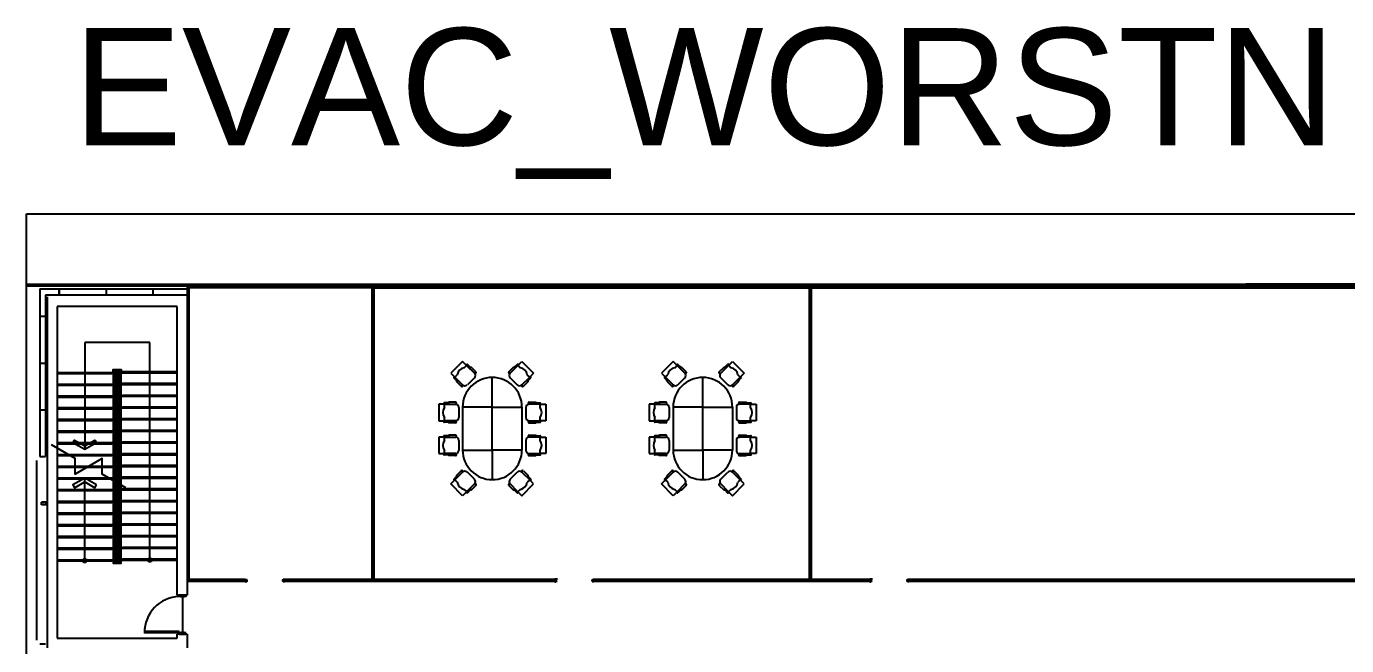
# Model space of a CAD drawing. Header units: millimetres. Extents: x 391350 to 515311, y -283575 to -199845.
# Drawn here: x 391350 to 425181, y -215716 to -199845 of the extents above; entities that cross this region are included whole.
import ezdxf

# ---------------------------------------------------------------- set-up
doc = ezdxf.new("R2010")
doc.units = ezdxf.units.MM
doc.layers.add('Evac_Exit', color=6, linetype='Continuous')
doc.layers.add('Evac_Occupant', color=183, linetype='Continuous')
doc.styles.get("Standard").update_dxf_attribs({"font": 'arial.ttf'})

msp = doc.modelspace()

# ---------------------------------------------------------------- linework, layer by layer
at = {"color": 0}
for p, q in [((391350, -206452), (422720, -206452)), ((445217, -206502), (391350, -206502)), ((391691, -206573), (391691, -210873)), ((391691, -206573), (395466, -206573)), ((392191, -206723), (392191, -206573)), ((392191, -206573), (392191, -206723)), ((393391, -206573), (393391, -206723)), ((394591, -206573), (394591, -206723)), ((395466, -206452), (420895, -206452)), ((395466, -206452), (395466, -214073)), ((395466, -206527), (430895, -206527)), ((395466, -206536), (430895, -206536)), ((395516, -206452), (395516, -214073)), ((400213, -214023), (400213, -206549)), ((400263, -206549), (430895, -206549)), ((400263, -214023), (400263, -206549)), ((411416, -214023), (411416, -206549)), ((411466, -214023), (411466, -206549)), ((445217, -206452), (422595, -206452)), ((422595, -206452), (422720, -206452)), ((391841, -206723), (391841, -210873)), ((391841, -206723), (395466, -206723)), ((391891, -215773), (391891, -206773)), ((395216, -207023), (392141, -207023)), ((392141, -207023), (392141, -215523)), ((395216, -214423), (395216, -207023)), ((391691, -207273), (391841, -207273)), ((392845, -207944), (392845, -210693)), ((394512, -207944), (392845, -207944)), ((394512, -213473), (394512, -207944)), ((391691, -208473), (391841, -208473)), ((393573, -208723), (392141, -208723)), ((393573, -208723), (393573, -213603)), ((393613, -208723), (393613, -213563)), ((393653, -208723), (393613, -208723)), ((393653, -208723), (393653, -213523)), ((393653, -208723), (393703, -208723)), ((393703, -213523), (393703, -208723)), ((393703, -208723), (393743, -208723)), ((393743, -213563), (393743, -208723)), ((393783, -208723), (395216, -208723)), ((393783, -213523), (393783, -208723)), ((402529, -208432), (402229, -208733)), ((402229, -208733), (402331, -208835)), ((402631, -208534), (402529, -208432)), ((402571, -208594), (402634, -208531)), ((402619, -208522), (402634, -208507)), ((402631, -208534), (402830, -208733)), ((402734, -208588), (402653, -208507)), ((402722, -208600), (402653, -208531)), ((403946, -208534), (403748, -208733)), ((403844, -208588), (403925, -208507)), ((403856, -208600), (403925, -208531)), ((403958, -208522), (403943, -208507)), ((404006, -208594), (403943, -208531)), ((403946, -208534), (404048, -208432)), ((404048, -208432), (404349, -208733)), ((404349, -208733), (404247, -208835)), ((407924, -208432), (407623, -208733)), ((407623, -208733), (407725, -208835)), ((408026, -208534), (407924, -208432)), ((407966, -208594), (408029, -208531)), ((408014, -208522), (408029, -208507)), ((408026, -208534), (408224, -208733)), ((408128, -208588), (408047, -208507)), ((408116, -208600), (408047, -208531)), ((409341, -208534), (409142, -208733)), ((409239, -208588), (409320, -208507)), ((409251, -208600), (409320, -208531)), ((409353, -208522), (409338, -208507)), ((409401, -208594), (409338, -208531)), ((409341, -208534), (409443, -208432)), ((409443, -208432), (409743, -208733)), ((409743, -208733), (409641, -208835)), ((393573, -209023), (392141, -209023)), ((393653, -209023), (393613, -209023)), ((393703, -209023), (393743, -209023)), ((393783, -209023), (395216, -209023)), ((402304, -208838), (402319, -208823)), ((402385, -208937), (402304, -208856)), ((402328, -208838), (402391, -208775)), ((402397, -208925), (402328, -208856)), ((402529, -209033), (402331, -208835)), ((402830, -208853), (402650, -209033)), ((403289, -209603), (403289, -208843)), ((403748, -208853), (403928, -209033)), ((404048, -209033), (404247, -208835)), ((404181, -208925), (404250, -208856)), ((404250, -208838), (404187, -208775)), ((404193, -208937), (404274, -208856)), ((404274, -208838), (404259, -208823)), ((407698, -208838), (407713, -208823)), ((407780, -208937), (407698, -208856)), ((407722, -208838), (407786, -208775)), ((407792, -208925), (407722, -208856)), ((407924, -209033), (407725, -208835)), ((408224, -208853), (408044, -209033)), ((408683, -209603), (408683, -208843)), ((409142, -208853), (409323, -209033)), ((409443, -209033), (409641, -208835)), ((409575, -208925), (409644, -208856)), ((409644, -208838), (409581, -208775)), ((409587, -208937), (409668, -208856)), ((409668, -208838), (409653, -208823)), ((393573, -209323), (392141, -209323)), ((393653, -209323), (393613, -209323)), ((393703, -209323), (393743, -209323)), ((393783, -209323), (395216, -209323)), ((391691, -209673), (391841, -209673)), ((391691, -209673), (391841, -209673)), ((393573, -209623), (392141, -209623)), ((393653, -209623), (393613, -209623)), ((393703, -209623), (393743, -209623)), ((393783, -209623), (395216, -209623)), ((401919, -209531), (401919, -209956)), ((402063, -209531), (401919, -209531)), ((402046, -209531), (402046, -209509)), ((402174, -209497), (402059, -209497)), ((402063, -209616), (402063, -209526)), ((402063, -209531), (402344, -209531)), ((402174, -209514), (402076, -209514)), ((402429, -209616), (402429, -209871)), ((404149, -209616), (404149, -209871)), ((404514, -209531), (404234, -209531)), ((404404, -209497), (404519, -209497)), ((404404, -209514), (404502, -209514)), ((404514, -209616), (404514, -209526)), ((404514, -209531), (404659, -209531)), ((404531, -209531), (404531, -209509)), ((404659, -209531), (404659, -209956)), ((407313, -209531), (407313, -209956)), ((407458, -209531), (407313, -209531)), ((407441, -209531), (407441, -209509)), ((407568, -209497), (407454, -209497)), ((407458, -209616), (407458, -209526)), ((407458, -209531), (407738, -209531)), ((407568, -209514), (407471, -209514)), ((407823, -209616), (407823, -209871)), ((409543, -209616), (409543, -209871)), ((409909, -209531), (409628, -209531)), ((409798, -209497), (409913, -209497)), ((409798, -209514), (409896, -209514)), ((409909, -209616), (409909, -209526)), ((409909, -209531), (410053, -209531)), ((409926, -209531), (409926, -209509)), ((410053, -209531), (410053, -209956)), ((393573, -209923), (392141, -209923)), ((393653, -209923), (393613, -209923)), ((393703, -209923), (393743, -209923)), ((393783, -209923), (395216, -209923)), ((401919, -209956), (402063, -209956)), ((402046, -209977), (402046, -209956)), ((402174, -209990), (402059, -209990)), ((402063, -209960), (402063, -209871)), ((402344, -209956), (402063, -209956)), ((402174, -209973), (402076, -209973)), ((404234, -209956), (404514, -209956)), ((404404, -209973), (404502, -209973)), ((404404, -209990), (404519, -209990)), ((404514, -209960), (404514, -209871)), ((404659, -209956), (404514, -209956)), ((404531, -209977), (404531, -209956)), ((407313, -209956), (407458, -209956)), ((407441, -209977), (407441, -209956)), ((407568, -209990), (407454, -209990)), ((407458, -209960), (407458, -209871)), ((407738, -209956), (407458, -209956)), ((407568, -209973), (407471, -209973)), ((409628, -209956), (409909, -209956)), ((409798, -209973), (409896, -209973)), ((409798, -209990), (409913, -209990)), ((409909, -209960), (409909, -209871)), ((410053, -209956), (409909, -209956)), ((409926, -209977), (409926, -209956)), ((393573, -210223), (392141, -210223)), ((393653, -210223), (393613, -210223)), ((393703, -210223), (393743, -210223)), ((393783, -210223), (395216, -210223)), ((402063, -210371), (401919, -210371)), ((401919, -210371), (401919, -210796)), ((402046, -210371), (402046, -210350)), ((402174, -210337), (402059, -210337)), ((402063, -210456), (402063, -210367)), ((402063, -210371), (402344, -210371)), ((402174, -210354), (402076, -210354)), ((404514, -210371), (404234, -210371)), ((404404, -210337), (404519, -210337)), ((404404, -210354), (404502, -210354)), ((404514, -210456), (404514, -210367)), ((404514, -210371), (404659, -210371)), ((404531, -210371), (404531, -210350)), ((404659, -210371), (404659, -210796)), ((407458, -210371), (407313, -210371)), ((407313, -210371), (407313, -210796)), ((407441, -210371), (407441, -210350)), ((407568, -210337), (407454, -210337)), ((407458, -210456), (407458, -210367)), ((407458, -210371), (407738, -210371)), ((407568, -210354), (407471, -210354)), ((409909, -210371), (409628, -210371)), ((409798, -210337), (409913, -210337)), ((409798, -210354), (409896, -210354)), ((409909, -210456), (409909, -210367)), ((409909, -210371), (410053, -210371)), ((409926, -210371), (409926, -210350)), ((410053, -210371), (410053, -210796)), ((393573, -210523), (392141, -210523)), ((393653, -210523), (393613, -210523)), ((393703, -210523), (393743, -210523)), ((393783, -210523), (395216, -210523)), ((402063, -210800), (402063, -210711)), ((402429, -210456), (402429, -210711)), ((403289, -210703), (403289, -211463)), ((404149, -210456), (404149, -210711)), ((404514, -210800), (404514, -210711)), ((407458, -210800), (407458, -210711)), ((407823, -210456), (407823, -210711)), ((408683, -210703), (408683, -211463)), ((409543, -210456), (409543, -210711)), ((409909, -210800), (409909, -210711)), ((391621, -215573), (391621, -210973)), ((391691, -210873), (391841, -210873)), ((393573, -210823), (392141, -210823)), ((393653, -210823), (393613, -210823)), ((393703, -210823), (393743, -210823)), ((393783, -210823), (395216, -210823)), ((401919, -210796), (402063, -210796)), ((402046, -210817), (402046, -210796)), ((402174, -210830), (402059, -210830)), ((402344, -210796), (402063, -210796)), ((402174, -210813), (402076, -210813)), ((404234, -210796), (404514, -210796)), ((404404, -210813), (404502, -210813)), ((404404, -210830), (404519, -210830)), ((404659, -210796), (404514, -210796)), ((404531, -210817), (404531, -210796)), ((407313, -210796), (407458, -210796)), ((407441, -210817), (407441, -210796)), ((407568, -210830), (407454, -210830)), ((407738, -210796), (407458, -210796)), ((407568, -210813), (407471, -210813)), ((409628, -210796), (409909, -210796)), ((409798, -210813), (409896, -210813)), ((409798, -210830), (409913, -210830)), ((410053, -210796), (409909, -210796)), ((409926, -210817), (409926, -210796)), ((393573, -211123), (392141, -211123)), ((393573, -211423), (392141, -211423)), ((392845, -213487), (392845, -211423)), ((393653, -211123), (393613, -211123)), ((393653, -211423), (393613, -211423)), ((393703, -211123), (393743, -211123)), ((393703, -211423), (393743, -211423)), ((393783, -211123), (395216, -211123)), ((393783, -211423), (395216, -211423)), ((402385, -211369), (402304, -211450)), ((402397, -211381), (402328, -211450)), ((402529, -211273), (402331, -211471)), ((402830, -211453), (402650, -211273)), ((403748, -211453), (403928, -211273)), ((404048, -211273), (404247, -211471)), ((404181, -211381), (404250, -211450)), ((404193, -211369), (404274, -211450)), ((407780, -211369), (407698, -211450)), ((407792, -211381), (407722, -211450)), ((407924, -211273), (407725, -211471)), ((408224, -211453), (408044, -211273)), ((409142, -211453), (409323, -211273)), ((409443, -211273), (409641, -211471)), ((409575, -211381), (409644, -211450)), ((409587, -211369), (409668, -211450)), ((393573, -211723), (392141, -211723)), ((393613, -211723), (393653, -211723)), ((393703, -211723), (393743, -211723)), ((393783, -211723), (395216, -211723)), ((402229, -211573), (402331, -211471)), ((402529, -211874), (402229, -211573)), ((402304, -211468), (402319, -211483)), ((402328, -211468), (402391, -211531)), ((402631, -211772), (402529, -211874)), ((402571, -211711), (402634, -211775)), ((402631, -211772), (402830, -211573)), ((402722, -211705), (402653, -211775)), ((402734, -211717), (402653, -211799)), ((403946, -211772), (403748, -211573)), ((403844, -211717), (403925, -211799)), ((403856, -211705), (403925, -211775)), ((404006, -211711), (403943, -211775)), ((403946, -211772), (404048, -211874)), ((404048, -211874), (404349, -211573)), ((404250, -211468), (404187, -211531)), ((404349, -211573), (404247, -211471)), ((404274, -211468), (404259, -211483)), ((407623, -211573), (407725, -211471)), ((407924, -211874), (407623, -211573)), ((407698, -211468), (407713, -211483)), ((407722, -211468), (407786, -211531)), ((408026, -211772), (407924, -211874)), ((407966, -211711), (408029, -211775)), ((408026, -211772), (408224, -211573)), ((408116, -211705), (408047, -211775)), ((408128, -211717), (408047, -211799)), ((409341, -211772), (409142, -211573)), ((409239, -211717), (409320, -211799)), ((409251, -211705), (409320, -211775)), ((409401, -211711), (409338, -211775)), ((409341, -211772), (409443, -211874)), ((409443, -211874), (409743, -211573)), ((409644, -211468), (409581, -211531)), ((409743, -211573), (409641, -211471)), ((409668, -211468), (409653, -211483)), ((391793, -212039), (391741, -212039)), ((391741, -212109), (391741, -212039)), ((391793, -212109), (391741, -212109)), ((391792, -212040), (391742, -212040)), ((391742, -212107), (391742, -212040)), ((391792, -212107), (391742, -212107)), ((391792, -212055), (391792, -212040)), ((391809, -212055), (391792, -212055)), ((391809, -212092), (391792, -212092)), ((391792, -212107), (391792, -212092)), ((391793, -212054), (391793, -212039)), ((391808, -212054), (391793, -212054)), ((391808, -212094), (391793, -212094)), ((391793, -212109), (391793, -212094)), ((391861, -212039), (391808, -212039)), ((391808, -212054), (391808, -212039)), ((391808, -212109), (391808, -212094)), ((391861, -212109), (391808, -212109)), ((391860, -212040), (391809, -212040)), ((391809, -212055), (391809, -212040)), ((391809, -212107), (391809, -212092)), ((391860, -212107), (391809, -212107)), ((391860, -212107), (391860, -212040)), ((391861, -212109), (391861, -212039)), ((393573, -212023), (392141, -212023)), ((393613, -212023), (393653, -212023)), ((393703, -212023), (393743, -212023)), ((393783, -212023), (395216, -212023)), ((402619, -211784), (402634, -211799)), ((403958, -211784), (403943, -211799)), ((408014, -211784), (408029, -211799)), ((409353, -211784), (409338, -211799)), ((393573, -212323), (392141, -212323)), ((393613, -212323), (393653, -212323)), ((393703, -212323), (393743, -212323)), ((393783, -212323), (395216, -212323)), ((393573, -212623), (392141, -212623)), ((393613, -212623), (393653, -212623)), ((393703, -212623), (393743, -212623)), ((393783, -212623), (395216, -212623)), ((393573, -212923), (392141, -212923)), ((393613, -212923), (393653, -212923)), ((393703, -212923), (393743, -212923)), ((393783, -212923), (395216, -212923)), ((393573, -213223), (392141, -213223)), ((393613, -213223), (393653, -213223)), ((393703, -213223), (393743, -213223)), ((393783, -213223), (395216, -213223)), ((393573, -213523), (392141, -213523)), ((393653, -213523), (393613, -213523)), ((393653, -213523), (393703, -213523)), ((393703, -213523), (393743, -213523)), ((393783, -213523), (395216, -213523)), ((396963, -214073), (395466, -214073)), ((395466, -214073), (395466, -214423)), ((396963, -214023), (395516, -214023)), ((396963, -214012), (396963, -214085)), ((396963, -214085), (396993, -214085)), ((396993, -214028), (396993, -214012)), ((397006, -214028), (396993, -214028)), ((397006, -214066), (396993, -214085)), ((397006, -214066), (397006, -214028)), ((397919, -214066), (397919, -214028)), ((397919, -214028), (397932, -214028)), ((397919, -214066), (397932, -214085)), ((397932, -214028), (397932, -214012)), ((397932, -214012), (397963, -214012)), ((397963, -214085), (397932, -214085)), ((397963, -214012), (397963, -214085)), ((404894, -214023), (397963, -214023)), ((404894, -214073), (397963, -214073)), ((404894, -214012), (404894, -214085)), ((404960, -214012), (404894, -214012)), ((404894, -214085), (404925, -214085)), ((404925, -214028), (404925, -214012)), ((404938, -214028), (404925, -214028)), ((404938, -214066), (404925, -214085)), ((404938, -214066), (404938, -214028)), ((405850, -214066), (405850, -214028)), ((405850, -214028), (405864, -214028)), ((405850, -214066), (405864, -214085)), ((405864, -214028), (405864, -214012)), ((405864, -214012), (405894, -214012)), ((405894, -214085), (405864, -214085)), ((405894, -214012), (405894, -214085)), ((412964, -214023), (405894, -214023)), ((412964, -214073), (405894, -214073)), ((412964, -214012), (412964, -214085)), ((413029, -214012), (412964, -214012)), ((412964, -214085), (412994, -214085)), ((412994, -214028), (412994, -214012)), ((413007, -214028), (412994, -214028)), ((413007, -214066), (412994, -214085)), ((413007, -214066), (413007, -214028)), ((413920, -214066), (413920, -214028)), ((413920, -214028), (413933, -214028)), ((413920, -214066), (413933, -214085)), ((413933, -214028), (413933, -214012)), ((413933, -214012), (413964, -214012)), ((413964, -214085), (413933, -214085)), ((413964, -214012), (413964, -214085)), ((430845, -214023), (413964, -214023)), ((430845, -214073), (413964, -214073)), ((395466, -214423), (395216, -214423)), ((395265, -215393), (394376, -215393)), ((395265, -215358), (394377, -215358)), ((395216, -215523), (395216, -215423)), ((395466, -215423), (395216, -215423)), ((395308, -215393), (395265, -215393)), ((395265, -215393), (395265, -215424)), ((395265, -215424), (395439, -215424)), ((395396, -215380), (395308, -215380)), ((395308, -215380), (395308, -215393)), ((395396, -215393), (395396, -215380)), ((395439, -215393), (395396, -215393)), ((395439, -215424), (395439, -215393)), ((395466, -215423), (395466, -215773)), ((391691, -215673), (391841, -215673)), ((392141, -215523), (395216, -215523))]:
    msp.add_line(p, q, dxfattribs=at)
for points in [[(391350, -204650), (449973, -204650), (449973, -239526), (391350, -239526)], [(403289, -210703), (403289, -209603), (402529, -209603), (402529, -210703)], [(403289, -210703), (403289, -209603), (404049, -209603), (404049, -210703)], [(408683, -210703), (408683, -209603), (407923, -209603), (407923, -210703)], [(408683, -210703), (408683, -209603), (409443, -209603), (409443, -210703)], [(393145, -210522), (392845, -210693), (392544, -210522), (392587, -210447), (392845, -210595), (393102, -210447)], [(393145, -211595), (392845, -211423), (392544, -211595), (392587, -211669), (392845, -211522), (393102, -211669)], [(395265, -214424), (395439, -214424), (395439, -214454), (395396, -214454), (395396, -214468), (395308, -214468), (395308, -214454), (395265, -214454)]]:
    msp.add_lwpolyline(points, close=True, dxfattribs=at)
for points in [[(393533, -208723), (393533, -208753), (392181, -208753), (392181, -208723)], [(393573, -208723), (393573, -208643), (393783, -208643), (393783, -208723)], [(393613, -208723), (393613, -208683), (393743, -208683), (393743, -208723)], [(393823, -208723), (393823, -208693), (395176, -208693), (395176, -208723)], [(402866, -208697), (402746, -208576), (402710, -208612)], [(403712, -208697), (403832, -208576), (403868, -208612)], [(408260, -208697), (408140, -208576), (408104, -208612)], [(409106, -208697), (409227, -208576), (409263, -208612)], [(393533, -209023), (393533, -209053), (392181, -209053), (392181, -209023)], [(393823, -209023), (393823, -208993), (395176, -208993), (395176, -209023)], [(402493, -209069), (402373, -208949), (402409, -208913)], [(404085, -209069), (404205, -208949), (404169, -208913)], [(407888, -209069), (407768, -208949), (407804, -208913)], [(409479, -209069), (409599, -208949), (409563, -208913)], [(393533, -209323), (393533, -209353), (392181, -209353), (392181, -209323)], [(393823, -209323), (393823, -209293), (395176, -209293), (395176, -209323)], [(393533, -209623), (393533, -209653), (392181, -209653), (392181, -209623)], [(393823, -209623), (393823, -209593), (395176, -209593), (395176, -209623)], [(402344, -209480), (402174, -209480), (402174, -209531)], [(404234, -209480), (404404, -209480), (404404, -209531)], [(407738, -209480), (407568, -209480), (407568, -209531)], [(409628, -209480), (409798, -209480), (409798, -209531)], [(393533, -209923), (393533, -209953), (392181, -209953), (392181, -209923)], [(393823, -209923), (393823, -209893), (395176, -209893), (395176, -209923)], [(402344, -210007), (402174, -210007), (402174, -209956)], [(404234, -210007), (404404, -210007), (404404, -209956)], [(407738, -210007), (407568, -210007), (407568, -209956)], [(409628, -210007), (409798, -210007), (409798, -209956)], [(393533, -210223), (393533, -210253), (392181, -210253), (392181, -210223)], [(393823, -210223), (393823, -210193), (395176, -210193), (395176, -210223)], [(402344, -210320), (402174, -210320), (402174, -210371)], [(404234, -210320), (404404, -210320), (404404, -210371)], [(407738, -210320), (407568, -210320), (407568, -210371)], [(409628, -210320), (409798, -210320), (409798, -210371)], [(393901, -211675), (393293, -211323), (393293, -210923), (392600, -211323), (392600, -210923), (391992, -210572)], [(393533, -210523), (393533, -210553), (392181, -210553), (392181, -210523)], [(393823, -210523), (393823, -210493), (395176, -210493), (395176, -210523)], [(393533, -210823), (393533, -210853), (392181, -210853), (392181, -210823)], [(393823, -210823), (393823, -210793), (395176, -210793), (395176, -210823)], [(393823, -211123), (393823, -211093), (395176, -211093), (395176, -211123)], [(402344, -210847), (402174, -210847), (402174, -210796)], [(404234, -210847), (404404, -210847), (404404, -210796)], [(407738, -210847), (407568, -210847), (407568, -210796)], [(409628, -210847), (409798, -210847), (409798, -210796)], [(393533, -211123), (393533, -211153), (392181, -211153), (392181, -211123)], [(393533, -211423), (393533, -211453), (392181, -211453), (392181, -211423)], [(393823, -211423), (393823, -211393), (395176, -211393), (395176, -211423)], [(402493, -211237), (402373, -211357), (402409, -211393)], [(404085, -211237), (404205, -211357), (404169, -211393)], [(407888, -211237), (407768, -211357), (407804, -211393)], [(409479, -211237), (409599, -211357), (409563, -211393)], [(393533, -211723), (393533, -211753), (392181, -211753), (392181, -211723)], [(393823, -211723), (393823, -211693), (395176, -211693), (395176, -211723)], [(402866, -211609), (402746, -211729), (402710, -211693)], [(403712, -211609), (403832, -211729), (403868, -211693)], [(408260, -211609), (408140, -211729), (408104, -211693)], [(409106, -211609), (409227, -211729), (409263, -211693)], [(393533, -212023), (393533, -212053), (392181, -212053), (392181, -212023)], [(393823, -212023), (393823, -211993), (395176, -211993), (395176, -212023)], [(393533, -212323), (393533, -212353), (392181, -212353), (392181, -212323)], [(393823, -212323), (393823, -212293), (395176, -212293), (395176, -212323)], [(393533, -212623), (393533, -212653), (392181, -212653), (392181, -212623)], [(393823, -212623), (393823, -212593), (395176, -212593), (395176, -212623)], [(393533, -212923), (393533, -212953), (392181, -212953), (392181, -212923)], [(393823, -212923), (393823, -212893), (395176, -212893), (395176, -212923)], [(393533, -213223), (393533, -213253), (392181, -213253), (392181, -213223)], [(393823, -213223), (393823, -213193), (395176, -213193), (395176, -213223)], [(393533, -213523), (393533, -213553), (392181, -213553), (392181, -213523)], [(393573, -213523), (393573, -213603), (393783, -213603), (393783, -213523)], [(393613, -213523), (393613, -213563), (393743, -213563), (393743, -213523)], [(393823, -213523), (393823, -213493), (395176, -213493), (395176, -213523)], [(395265, -215393), (395265, -215358)]]:
    msp.add_lwpolyline(points, dxfattribs=at)
for centre in [(392845, -213537), (394512, -213523)]:
    msp.add_circle(centre, 50, dxfattribs=at)
for centre, radius, start, end in [((402601, -208805), 212, 98.1301, 171.8699), ((402644, -208516), 12.8, 45, 135), ((402644, -208540), 12.8, 45, 135), ((402848, -208715), 25.5, 225, 45), ((402770, -208793), 85, 315, 45), ((403730, -208715), 25.5, 135, 315), ((403808, -208793), 85, 135, 225), ((403934, -208516), 12.8, 45, 135), ((403934, -208540), 12.8, 45, 135), ((403976, -208805), 212, 8.1301, 81.8699), ((407996, -208805), 212, 98.1301, 171.8699), ((408038, -208516), 12.8, 45, 135), ((408038, -208540), 12.8, 45, 135), ((408242, -208715), 25.5, 225, 45), ((408164, -208793), 85, 315, 45), ((409124, -208715), 25.5, 135, 315), ((409203, -208793), 85, 135, 225), ((409329, -208516), 12.8, 45, 135), ((409329, -208540), 12.8, 45, 135), ((409371, -208805), 212, 8.1301, 81.8699), ((402313, -208847), 12.8, 135, 225), ((402337, -208847), 12.8, 135, 225), ((402511, -209051), 25.5, 225, 45), ((403289, -209603), 760, 0, 180), ((402589, -208973), 85, 225, 315), ((403988, -208973), 85, 225, 315), ((404066, -209051), 25.5, 135, 315), ((404241, -208847), 12.8, 315, 45), ((404265, -208847), 12.8, 315, 45), ((407707, -208847), 12.8, 135, 225), ((407731, -208847), 12.8, 135, 225), ((407906, -209051), 25.5, 225, 45), ((408683, -209603), 760, 0, 180), ((407984, -208973), 85, 225, 315), ((409383, -208973), 85, 225, 315), ((409461, -209051), 25.5, 135, 315), ((409635, -208847), 12.8, 315, 45), ((409659, -208847), 12.8, 315, 45), ((402233, -209743), 212, 143.1301, 216.8699), ((402059, -209509), 12.8, 90, 180), ((402076, -209526), 12.8, 90, 180), ((402344, -209505), 25.5, 270, 90), ((402344, -209616), 85, 0, 90), ((404234, -209616), 85, 90, 180), ((404234, -209505), 25.5, 90, 270), ((404502, -209526), 12.8, 0, 90), ((404344, -209743), 212, 323.1301, 36.8699), ((404519, -209509), 12.8, 0, 90), ((407628, -209743), 212, 143.1301, 216.8699), ((407454, -209509), 12.8, 90, 180), ((407471, -209526), 12.8, 90, 180), ((407738, -209505), 25.5, 270, 90), ((407738, -209616), 85, 0, 90), ((409628, -209616), 85, 90, 180), ((409628, -209505), 25.5, 90, 270), ((409896, -209526), 12.8, 0, 90), ((409739, -209743), 212, 323.1301, 36.8699), ((409913, -209509), 12.8, 0, 90), ((402059, -209977), 12.8, 180, 270), ((402076, -209960), 12.8, 180, 270), ((402344, -209871), 85, 270, 0), ((402344, -209981), 25.5, 270, 90), ((404234, -209871), 85, 180, 270), ((404234, -209981), 25.5, 90, 270), ((404502, -209960), 12.8, 270, 0), ((404519, -209977), 12.8, 270, 0), ((407454, -209977), 12.8, 180, 270), ((407471, -209960), 12.8, 180, 270), ((407738, -209871), 85, 270, 0), ((407738, -209981), 25.5, 270, 90), ((409628, -209871), 85, 180, 270), ((409628, -209981), 25.5, 90, 270), ((409896, -209960), 12.8, 270, 0), ((409913, -209977), 12.8, 270, 0), ((402059, -210350), 12.8, 90, 180), ((402076, -210367), 12.8, 90, 180), ((402344, -210346), 25.5, 270, 90), ((402344, -210456), 85, 0, 90), ((404234, -210456), 85, 90, 180), ((404234, -210346), 25.5, 90, 270), ((404502, -210367), 12.8, 0, 90), ((404519, -210350), 12.8, 0, 90), ((407454, -210350), 12.8, 90, 180), ((407471, -210367), 12.8, 90, 180), ((407738, -210346), 25.5, 270, 90), ((407738, -210456), 85, 0, 90), ((409628, -210456), 85, 90, 180), ((409628, -210346), 25.5, 90, 270), ((409896, -210367), 12.8, 0, 90), ((409913, -210350), 12.8, 0, 90), ((402233, -210584), 212, 143.1301, 216.8699), ((402344, -210711), 85, 270, 0), ((403289, -210703), 760, 180, 0), ((404234, -210711), 85, 180, 270), ((404344, -210584), 212, 323.1301, 36.8699), ((407628, -210584), 212, 143.1301, 216.8699), ((407738, -210711), 85, 270, 0), ((408683, -210703), 760, 180, 0), ((409628, -210711), 85, 180, 270), ((409739, -210584), 212, 323.1301, 36.8699), ((402059, -210817), 12.8, 180, 270), ((402076, -210800), 12.8, 180, 270), ((402344, -210822), 25.5, 270, 90), ((404234, -210822), 25.5, 90, 270), ((404502, -210800), 12.8, 270, 0), ((404519, -210817), 12.8, 270, 0), ((407454, -210817), 12.8, 180, 270), ((407471, -210800), 12.8, 180, 270), ((407738, -210822), 25.5, 270, 90), ((409628, -210822), 25.5, 90, 270), ((409896, -210800), 12.8, 270, 0), ((409913, -210817), 12.8, 270, 0), ((402511, -211255), 25.5, 315, 135), ((402589, -211333), 85, 45, 135), ((403988, -211333), 85, 45, 135), ((404066, -211255), 25.5, 45, 225), ((407906, -211255), 25.5, 315, 135), ((407984, -211333), 85, 45, 135), ((409383, -211333), 85, 45, 135), ((409461, -211255), 25.5, 45, 225), ((402313, -211459), 12.8, 135, 225), ((402337, -211459), 12.8, 135, 225), ((402601, -211501), 212, 188.1301, 261.8699), ((402644, -211766), 12.8, 225, 315), ((402770, -211513), 85, 315, 45), ((402848, -211591), 25.5, 315, 135), ((403730, -211591), 25.5, 45, 225), ((403808, -211513), 85, 135, 225), ((403934, -211766), 12.8, 225, 315), ((403976, -211501), 212, 278.1301, 351.8699), ((404241, -211459), 12.8, 315, 45), ((404265, -211459), 12.8, 315, 45), ((407707, -211459), 12.8, 135, 225), ((407731, -211459), 12.8, 135, 225), ((407996, -211501), 212, 188.1301, 261.8699), ((408038, -211766), 12.8, 225, 315), ((408164, -211513), 85, 315, 45), ((408242, -211591), 25.5, 315, 135), ((409124, -211591), 25.5, 45, 225), ((409203, -211513), 85, 135, 225), ((409329, -211766), 12.8, 225, 315), ((409371, -211501), 212, 278.1301, 351.8699), ((409635, -211459), 12.8, 315, 45), ((409659, -211459), 12.8, 315, 45), ((402644, -211790), 12.8, 225, 315), ((403934, -211790), 12.8, 225, 315), ((408038, -211790), 12.8, 225, 315), ((409329, -211790), 12.8, 225, 315), ((395301, -215379), 925, 92.2485, 180.8854)]:
    msp.add_arc(centre, radius, start, end, dxfattribs=at)
at = {"layer": 'Evac_Exit'}
msp.add_line((395352, -214468), (395352, -215380), dxfattribs=at)

# ---------------------------------------------------------------- texts
at = {"layer": 'Evac_Occupant', "insert": (392542, -199890), "char_height": 3000, "attachment_point": 1}
msp.add_mtext_dynamic_manual_height_columns('EVAC_WORSTN', width=16649.92, gutter_width=12.5, heights=[0], dxfattribs=at)

doc.saveas('drawing.dxf')
